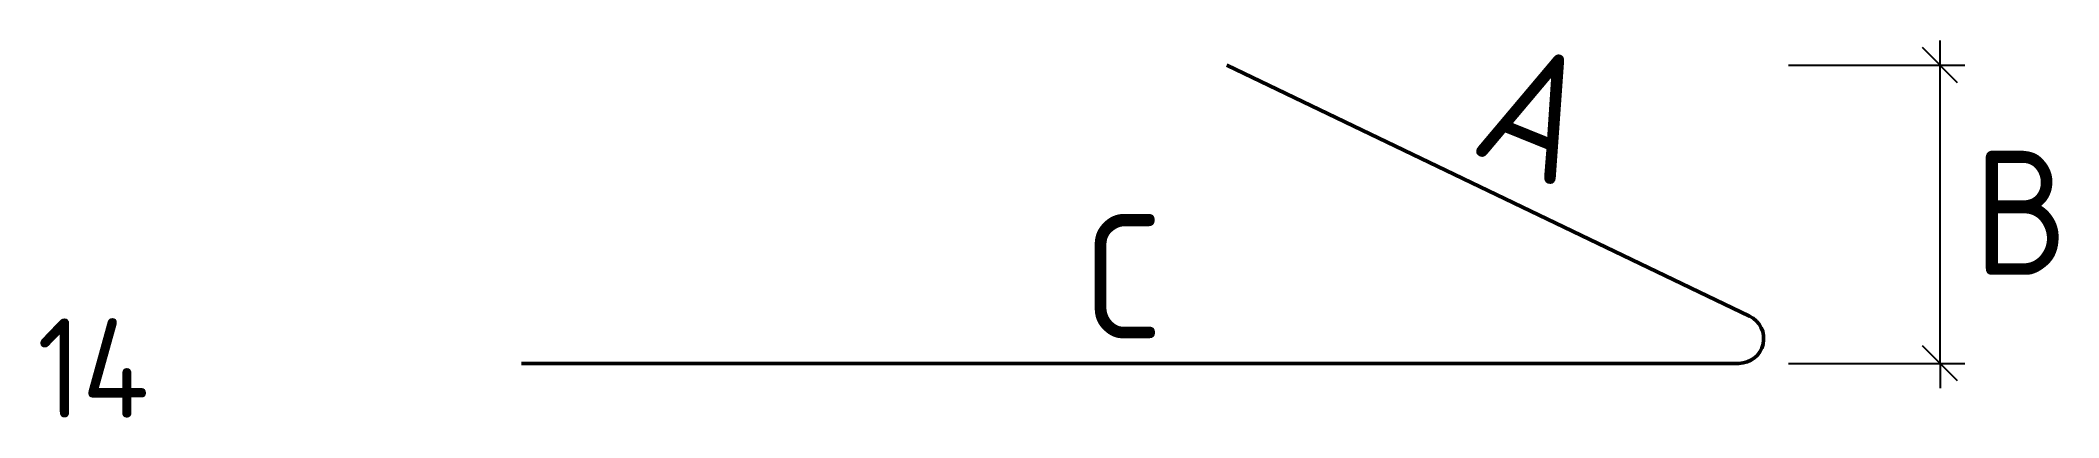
# Model space of a CAD drawing. Extents: x 234218 to 234624, y -40590 to -40514.
import ezdxf
from ezdxf.enums import TextEntityAlignment as Align

# ---------------------------------------------------------------- set-up
doc = ezdxf.new("R2010")
doc.units = 0
doc.layers.add('posedit.mtr.bar', color=7, linetype='Continuous', lineweight=50)
doc.layers.add('posedit.mtr.hidden', color=144, linetype='Continuous', plot=False)
doc.layers.add('posedit.mtr.lenght', color=183, linetype='Continuous')
doc.layers.add('posedit.mtr.text', color=3, linetype='Continuous')
doc.styles.add('posedit.ISOCPEUR', font='isocpeur.ttf', dxfattribs={"width": 0.9})

msp = doc.modelspace()

# ---------------------------------------------------------------- linework, layer by layer
at = {"layer": 'posedit.mtr.bar'}
for p, q in [((234456.94, -40519.34), (234562.13, -40569.84)), ((234314.97, -40579.34), (234559.97, -40579.34))]:
    msp.add_line(p, q, dxfattribs=at)
msp.add_arc((234559.97, -40574.34), 5, 270, 64.359, dxfattribs=at)
at = {"layer": 'posedit.mtr.lenght'}
for p, q in [((234600.46, -40519.34), (234600.46, -40514.34)), ((234569.97, -40519.34), (234605.46, -40519.34)), ((234604, -40522.88), (234596.93, -40515.81)), ((234600.46, -40579.34), (234600.46, -40519.34)), ((234604, -40582.88), (234596.93, -40575.81)), ((234569.97, -40579.34), (234605.46, -40579.34)), ((234600.46, -40579.34), (234600.46, -40584.34))]:
    msp.add_line(p, q, dxfattribs=at)

# ---------------------------------------------------------------- texts
at = {"layer": 'posedit.mtr.hidden', "color": 144, "style": 'posedit.ISOCPEUR', "width": 0.9}
msp.add_text('14', height=20, dxfattribs=at).set_placement((234217.48, -40590.3))
at = {"layer": 'posedit.mtr.text', "style": 'posedit.ISOCPEUR', "width": 0.9}
msp.add_attdef('A', text='', height=25, rotation=338, dxfattribs=at).set_placement((234519.37, -40528.81), align=Align.MIDDLE_CENTER)
msp.add_attdef('B', text='', height=25, dxfattribs=at).set_placement((234607.24, -40549.02), align=Align.MIDDLE_LEFT)
msp.add_attdef('C', text='', height=25, dxfattribs=at).set_placement((234436, -40561.84), align=Align.MIDDLE_CENTER)

doc.saveas('drawing.dxf')
